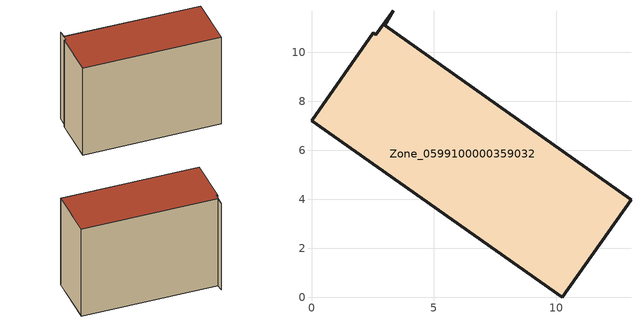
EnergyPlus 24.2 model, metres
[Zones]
Zone_0599100000359032
 floor ground (C_G): 3.33,11.7 2.98,11.11 13.04,3.98 10.24,0 0,7.21 2.52,10.79 2.62,10.72 z3.69
 wall outside (C_F): 0,7.21 10.24,0 13.04,3.98 2.98,11.11 3.33,11.7 2.62,10.72 2.52,10.79 0,7.21 z3.69:12.67
 roof outside (C_R): 2.62,10.72 2.52,10.79 0,7.21 10.24,0 13.04,3.98 2.98,11.11 3.33,11.7 z12.67
[BUILDING]
Pand.0599100000359032: North Axis=0; Terrain=City; Loads Convergence Tolerance Value=0.04; Temperature Convergence Tolerance Value=0.4; Solar Distribution=FullExterior; Maximum Number of Warmup Days=25; Minimum Number of Warmup Days=1
[Site:Location]
Rotterdam.The.Hague.AP_ZH_NLD Design_Conditions: Latitude=51.96; Longitude=4.45; Time Zone=1; Elevation=-4.5
[SITE:GROUNDTEMPERATURE:BUILDINGSURFACE]
18, 18, 18, 18, 18, 18, 18, 18, 18, 18, 18, 18
[MATERIAL] Thermal Absorptance=0.9; Solar Absorptance=0.7; Visible Absorptance=0.7
Name | Roughness | Thickness | Conductivity | Density | Specific Heat
G.TC.1992-2005 | MediumSmooth | 0.15 | 0.06 | 540 | 1210
F.TC.1992-2005 | Rough | 0.3 | 0.12 | 1920 | 840
R.TC.1992-2005 | MediumRough | 0.2 | 0.08 | 1500 | 1000
[CONSTRUCTION]
C_G: G.TC.1992-2005
C_F: F.TC.1992-2005
C_R: R.TC.1992-2005
[ZONE]
Zone_0599100000359032: Type=1; Multiplier=1; Ceiling Height=Autocalculate; Volume=Autocalculate; Floor Area=autocalculate; Part of Total Floor Area=Yes
[ZONEINFILTRATION:DESIGNFLOWRATE]
Infil_Zone_0599100000359032: Zone or ZoneList or Space or SpaceList=Zone_0599100000359032; Schedule=AlwaysOn; Design Flow Rate Calculation Method=Flow/Area; Flow Rate per Floor Area=0.0015; Constant Term Coefficient=1; Temperature Term Coefficient=0; Velocity Term Coefficient=0; Velocity Squared Term Coefficient=0
[HVACTEMPLATE:ZONE:IDEALLOADSAIRSYSTEM]
Zone_0599100000359032: Maximum Heating Supply Air Temperature=50; Minimum Cooling Supply Air Temperature=13; Maximum Heating Supply Air Humidity Ratio=0.0156; Minimum Cooling Supply Air Humidity Ratio=0.0077; Heating Limit=NoLimit; Cooling Limit=NoLimit; Dehumidification Control Type=ConstantSensibleHeatRatio; Cooling Sensible Heat Ratio=0.7; Dehumidification Setpoint=60; Humidification Control Type=None; Humidification Setpoint=30; Outdoor Air Method=None; Outdoor Air Flow Rate per Person=0.00944; Outdoor Air Flow Rate per Zone Floor Area=0; Outdoor Air Flow Rate per Zone=0; Demand Controlled Ventilation Type=None; Outdoor Air Economizer Type=NoEconomizer; Heat Recovery Type=None; Sensible Heat Recovery Effectiveness=0.7; Latent Heat Recovery Effectiveness=0.65
[ZONECONTROL:THERMOSTAT]
ThermostatControl_Zone_0599100000359032: Zone or ZoneList=Zone_0599100000359032; Control Type Schedule=DualSetpointControlType; Control 1=Thermostat_Zone_0599100000359032; Temperature Difference Between Cutout And Setpoint=0
[THERMOSTATSETPOINT:DUALSETPOINT]
Thermostat_Zone_0599100000359032: Heating Setpoint Temperature Schedule=HeatingSetpoint_Zone_0599100000359032; Cooling Setpoint Temperature Schedule=CoolingSetpoint_Zone_0599100000359032
[SCHEDULE:COMPACT]
HeatingSetpoint_Zone_0599100000359032: Through: 12/31, For: AllDays, Until: 24:00, 21
CoolingSetpoint_Zone_0599100000359032: Through: 12/31, For: AllDays, Until: 24:00, 24
DualSetpointControlType: Through: 12/31, For: AllDays, Until: 24:00, 4
AlwaysOn: Through: 12/31, For: AllDays, Until: 24:00, 1
